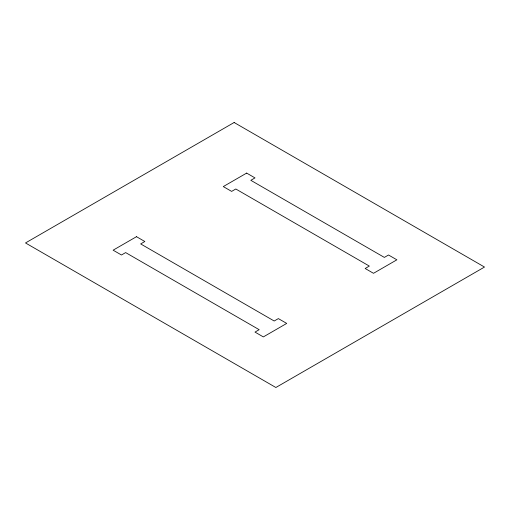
<?xml version="1.0" encoding="UTF-8"?>
<svg xmlns="http://www.w3.org/2000/svg" width="510" height="510" viewBox="0 0 510 510"><rect width="100%" height="100%" fill="white"/><g stroke="black" fill="none" stroke-linecap="round" stroke-linejoin="round"><path stroke-width="0.76" d="M234.135 122.502L25.5 242.951L275.865 387.498L484.5 267.049L234.135 122.502M136.495 236.691L113.124 250.18L121.476 255L125.645 252.59L259.176 329.683L255 332.093L263.345 336.912L286.716 323.416L278.364 318.603L274.195 321.007L140.664 243.92L144.84 241.51L136.495 236.691M246.655 173.088L223.284 186.583L231.636 191.397L235.805 188.993L369.336 266.08L365.16 268.49L373.505 273.309L396.876 259.82L388.524 255L384.355 257.41L250.824 180.317L255 177.907L246.655 173.088"/></g></svg>
